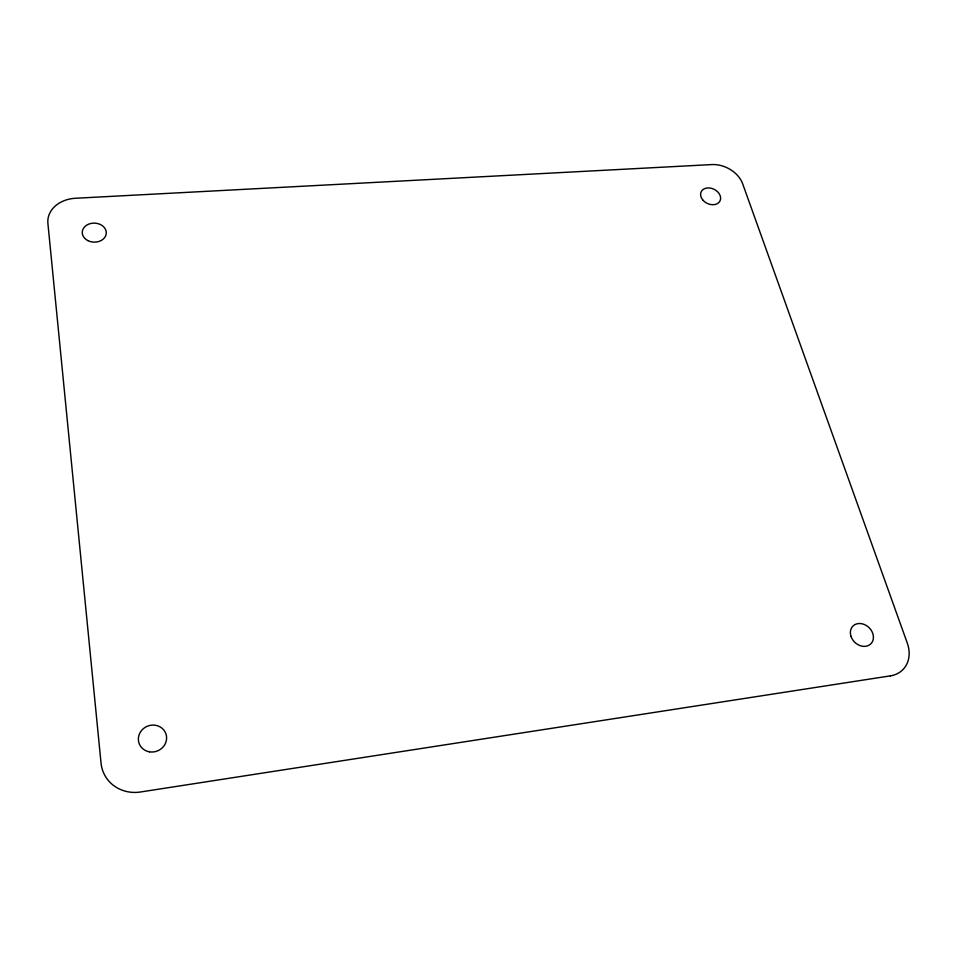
<?xml version="1.0" encoding="UTF-8"?>
<svg xmlns="http://www.w3.org/2000/svg" width="957" height="957" viewBox="0 0 957 957"><rect width="100%" height="100%" fill="white"/><g stroke="black" fill="none" stroke-linecap="round" stroke-linejoin="round"><path stroke-width="1.44" d="M890.429 675.857L140.488 791.989A36.091 33.758 -25.1 0 1 101.047 763.184L47.898 223.364A30.062 23.638 1.6 0 1 75.436 198.266L711.757 164.58A26.018 19.367 25.8 0 1 742.668 183.816L907.296 643.104A31.689 25.588 44.7 0 1 890.429 675.857M851 636.333A12.608 10.228 44 0 0 870.583 644.085A12.608 10.228 44 0 0 864.135 624.419A12.608 10.228 44 0 0 851 636.333M149.364 751.819A14.235 13.35 -21.6 0 0 165.968 733.995A14.235 13.35 -21.6 0 0 142.114 729.844A14.235 13.35 -21.6 0 0 149.364 751.819M87.936 240.638A12.022 9.51 2 0 0 106.287 233.089A12.022 9.51 2 0 0 88.582 224.177A12.022 9.51 2 0 0 87.936 240.638M702.641 199.798A10.467 7.847 25.8 0 0 719.867 201.197A10.467 7.847 25.8 0 0 709.328 187.955A10.467 7.847 25.8 0 0 702.641 199.798"/></g></svg>
